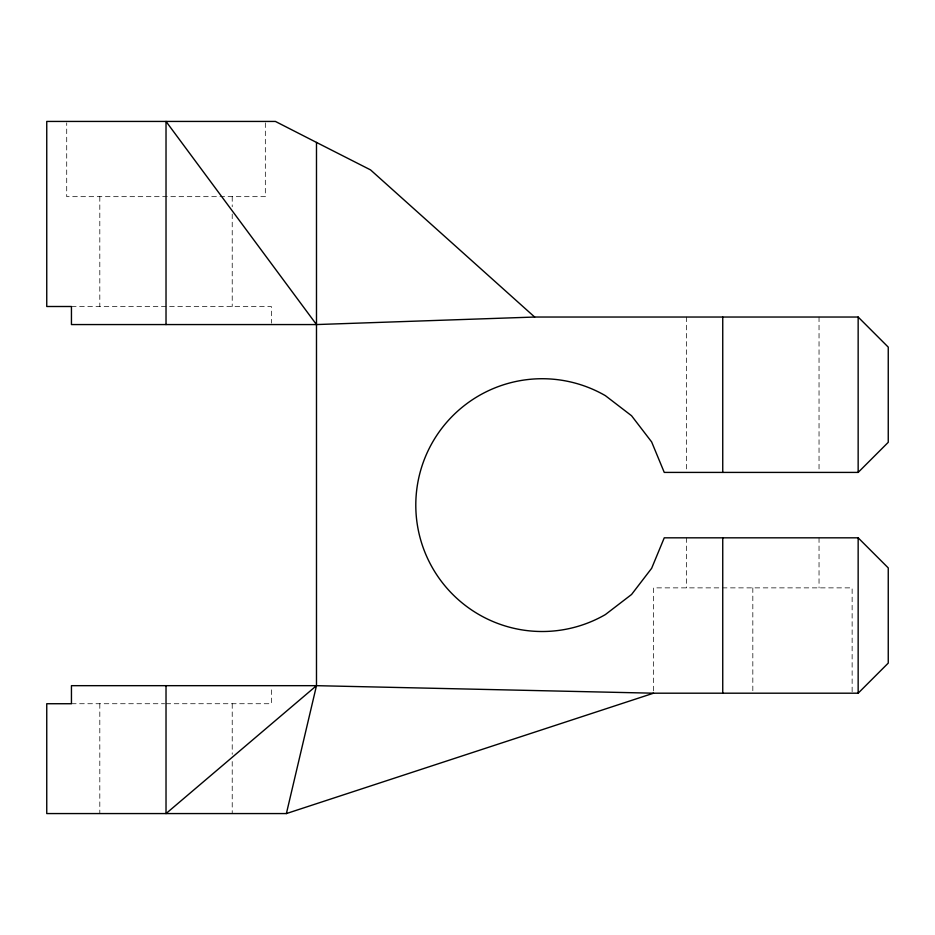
<?xml version="1.0" encoding="UTF-8"?>
<svg xmlns="http://www.w3.org/2000/svg" width="935" height="935" viewBox="0 0 935 935"><rect width="100%" height="100%" fill="white"/><g stroke="black" fill="none" stroke-linecap="round" stroke-linejoin="round"><path stroke-width="0.7" stroke-dasharray="4.67 3.51" d="M71.446 306.505L271.349 306.505L271.349 323.171M71.446 703.728L164.595 703.728M166.021 703.728L271.349 703.728L271.349 687.061M852.136 691.76L852.136 587.87L653.53 587.87L653.53 691.76M819.037 317.035L819.037 470.948M819.037 537.824L819.037 587.87M752.827 587.87L752.827 691.76M686.629 317.035L686.629 470.948M686.629 537.824L686.629 587.87M265.33 122.882L265.33 196.666L66.712 196.666L66.712 122.882M232.219 196.666L232.219 206.775M232.219 214.01L232.219 306.505M232.219 703.728L232.219 754.311M232.219 761.546L232.219 813.567M99.811 196.666L99.811 306.505M99.811 703.728L99.811 813.567"/><path stroke-width="1.4" d="M286.39 813.567L316.486 685.671L316.486 142.424L275.404 121.433L46.75 121.433L46.75 306.505L71.446 306.505L71.446 324.562L316.486 324.562L534.656 317.035L858.155 317.035L888.25 347.13L888.25 442.313L858.155 472.409L664.259 472.409L651.637 441.916L631.557 415.748L605.377 395.657A126.389 126.389 0 0 0 415.794 505.122A126.389 126.389 0 0 0 605.377 614.576L631.557 594.485L651.637 568.316L664.259 537.824L858.155 537.824L888.25 567.919L888.25 663.102L858.155 693.197L653.53 693.197L316.486 685.671L71.446 685.671L71.446 703.728L46.75 703.728L46.75 813.567L286.39 813.567L653.53 693.197M316.486 685.671L166.021 813.567L166.021 685.671M316.486 142.424L370.529 169.889L534.656 317.035M316.486 324.562L166.021 121.433L166.021 324.562M858.155 317.035L858.155 472.409M858.155 537.824L858.155 693.197M722.743 317.035L722.743 472.409M722.743 537.824L722.743 693.197"/></g></svg>
